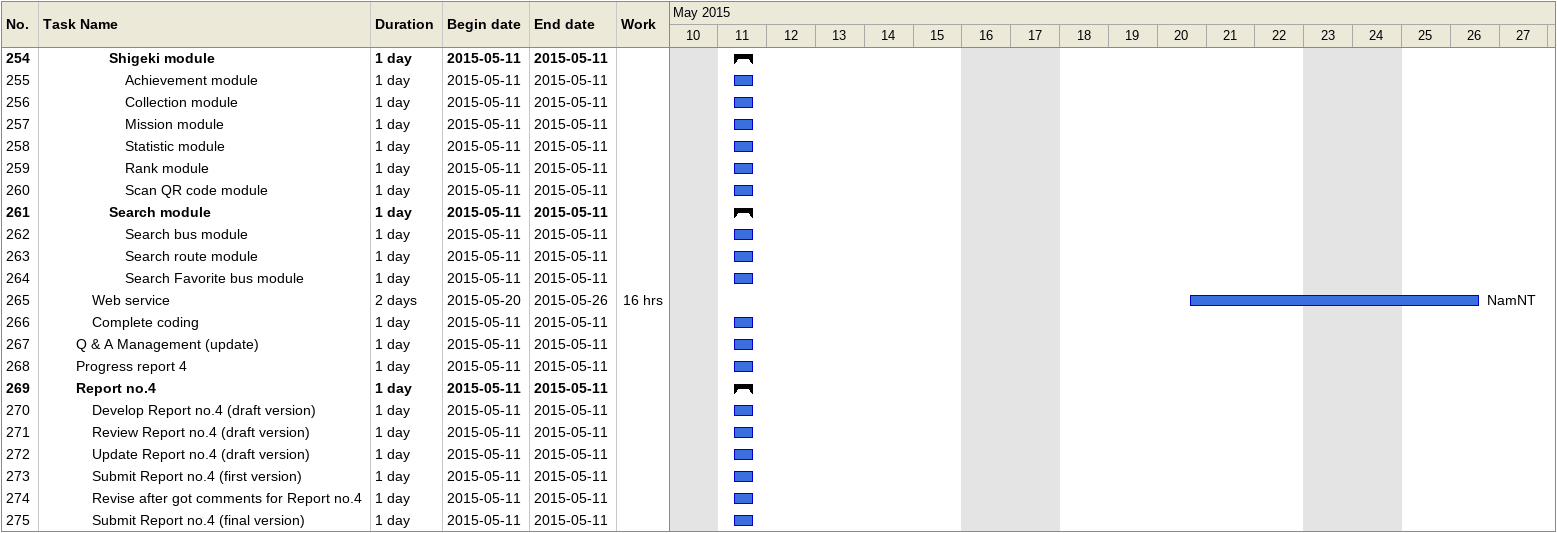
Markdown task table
| ID | Level | Task | Duration | Start | Finish | Resources | Work (h) |
|---|---|---|---|---|---|---|---|
| 254 | 5 | **Shigeki module** | 1d | 2015-05-11 | 2015-05-11 |  |  |
| 255 | 6 | Achievement module | 1d | 2015-05-11 | 2015-05-11 |  |  |
| 256 | 6 | Collection module | 1d | 2015-05-11 | 2015-05-11 |  |  |
| 257 | 6 | Mission module | 1d | 2015-05-11 | 2015-05-11 |  |  |
| 258 | 6 | Statistic module | 1d | 2015-05-11 | 2015-05-11 |  |  |
| 259 | 6 | Rank module | 1d | 2015-05-11 | 2015-05-11 |  |  |
| 260 | 6 | Scan QR code module | 1d | 2015-05-11 | 2015-05-11 |  |  |
| 261 | 5 | **Search module** | 1d | 2015-05-11 | 2015-05-11 |  |  |
| 262 | 6 | Search bus module | 1d | 2015-05-11 | 2015-05-11 |  |  |
| 263 | 6 | Search route module | 1d | 2015-05-11 | 2015-05-11 |  |  |
| 264 | 6 | Search Favorite bus module | 1d | 2015-05-11 | 2015-05-11 |  |  |
| 265 | 4 | Web service | 2d | 2015-05-20 | 2015-05-26 | NamNT | 16 |
| 266 | 4 | Complete coding | 1d | 2015-05-11 | 2015-05-11 |  |  |
| 267 | 3 | Q & A Management (update) | 1d | 2015-05-11 | 2015-05-11 |  |  |
| 268 | 3 | Progress report 4 | 1d | 2015-05-11 | 2015-05-11 |  |  |
| 269 | 3 | **Report no.4** | 1d | 2015-05-11 | 2015-05-11 |  |  |
| 270 | 4 | Develop Report no.4 (draft version) | 1d | 2015-05-11 | 2015-05-11 |  |  |
| 271 | 4 | Review Report no.4 (draft version) | 1d | 2015-05-11 | 2015-05-11 |  |  |
| 272 | 4 | Update Report no.4 (draft version) | 1d | 2015-05-11 | 2015-05-11 |  |  |
| 273 | 4 | Submit Report no.4 (first version) | 1d | 2015-05-11 | 2015-05-11 |  |  |
| 274 | 4 | Revise after got comments for Report no.4 | 1d | 2015-05-11 | 2015-05-11 |  |  |
| 275 | 4 | Submit Report no.4 (final version) | 1d | 2015-05-11 | 2015-05-11 |  |  |
